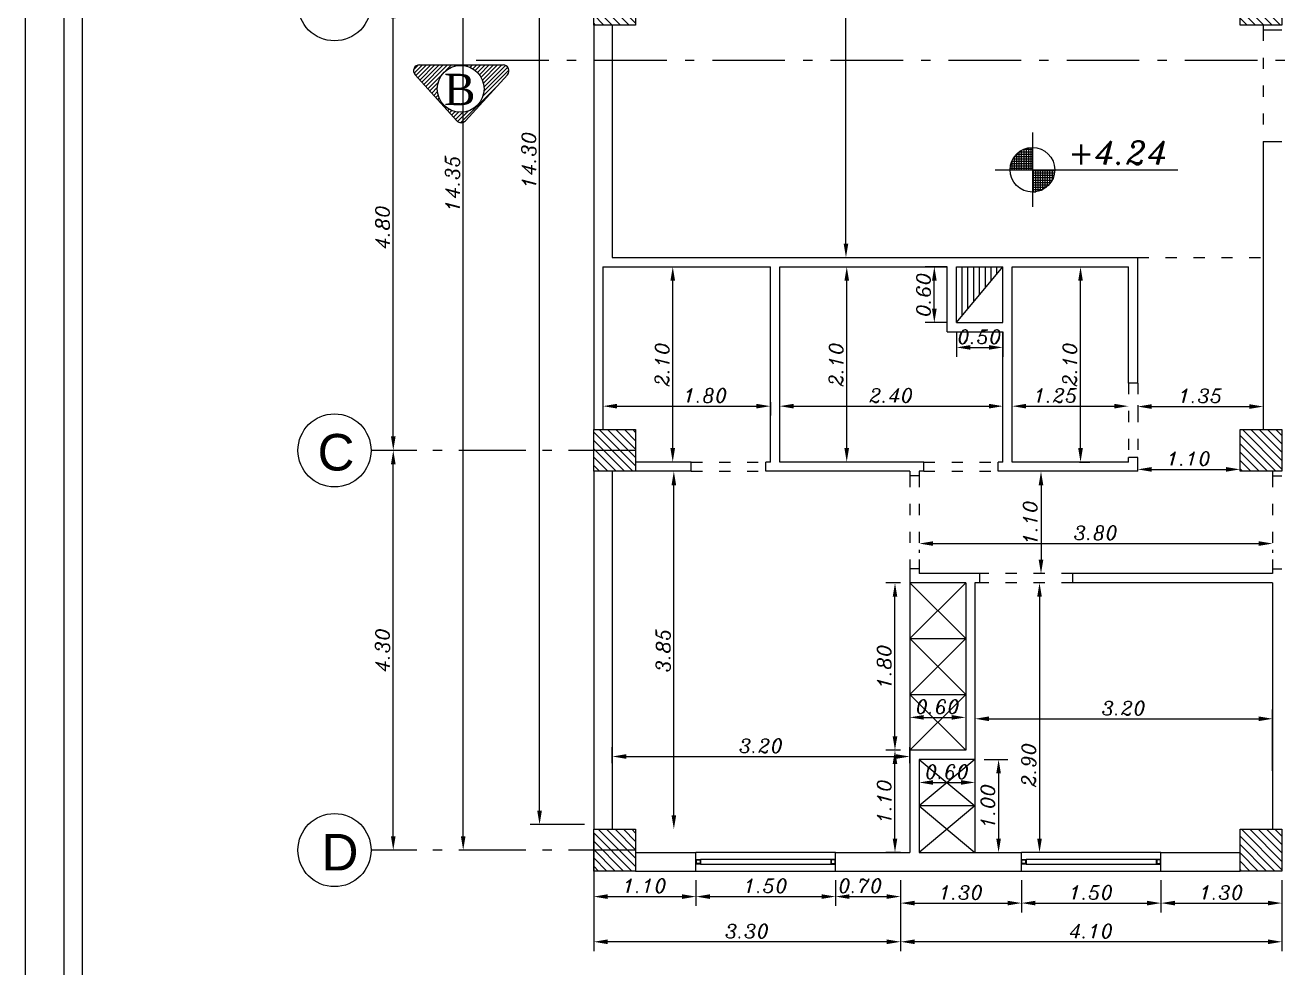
# Model space of a CAD drawing. Header units: millimetres. Extents: x 577 to 2337, y 236 to 943.
# Drawn here: x 1841.97 to 1855.49, y 384.85 to 394.99 of the extents above; entities that cross this region are included whole.
import ezdxf

# ---------------------------------------------------------------- set-up
doc = ezdxf.new("R2010")
doc.units = ezdxf.units.MM
doc.header["$LTSCALE"] = 0.01
doc.linetypes.add('ACAD_ISO03W100', pattern=[30, 12, -18])
doc.linetypes.add('ACAD_ISO10W100', pattern=[18, 12, -3, 0, -3])
for name, color, linetype in [('00-Arm', 7, 'Continuous'), ('01-Plan', 1, 'Continuous'), ('03-Ax', 4, 'Continuous'), ('05-Dim', 5, 'Continuous'), ('09-Sect', 1, 'Continuous'), ('10-coulm', 7, 'Continuous')]:
    doc.layers.add(name, color=color, linetype=linetype)
doc.styles.add('2', font='BHoma.ttf')
doc.styles.get("Standard").update_dxf_attribs({"font": 'italic.shx'})
doc.dimstyles.new('ISO-25', dxfattribs={"dimtxt": 0.15, "dimasz": 0.15, "dimexe": 0.1, "dimexo": 0.1, "dimgap": 0.04, "dimtad": 1, "dimzin": 1, "dimdsep": 46, "dimtxsty": 'Standard', "dimcen": 0.3, "dimadec": 0, "dimazin": 0, "dimtfac": 1, "dimtmove": 0, "dimatfit": 3, "dimfxl": 1, "dimarcsym": 0})

# ---------------------------------------------------------------- blocks, each defined once
blk = doc.blocks.new('co2')
at = {"layer": '10-coulm'}
h = blk.add_hatch(dxfattribs=at)
h.set_pattern_fill('ANSI31', color=5, scale=0.02, style=0)
h.set_pattern_definition([(45, (-770.14033, -706.21029), (-0.0449012806, 0.0449012806), [])])
h.paths.add_polyline_path([(0, 0), (0.45, 0), (0.45, 0.45), (0, 0.45)])
at = {"layer": '10-coulm', "color": 7}
blk.add_lwpolyline([(0, 0), (0.45, 0), (0.45, 0.45), (0, 0.45)], close=True, dxfattribs=at)
blk = doc.blocks.new('*D345')
at = {"layer": '03-Ax', "color": 0, "lineweight": -2, "transparency": 16777216}
for p, q in [((1846.187, 390.415), (1845.832, 390.415)), ((1845.932, 386.265), (1845.932, 390.265)), ((1846.187, 386.115), (1845.832, 386.115))]:
    blk.add_line(p, q, dxfattribs=at)
at = {"layer": '03-Ax', "color": 0, "transparency": 16777216}
for points in [[(1845.907, 390.265), (1845.957, 390.265), (1845.932, 390.415)], [(1845.907, 386.265), (1845.957, 386.265), (1845.932, 386.115)]]:
    blk.add_solid(points, dxfattribs=at)
at = {"layer": 'Defpoints', "color": 0, "transparency": 16777216}
for p in [(1845.932, 390.415), (1846.287, 390.415), (1846.287, 386.115)]:
    blk.add_point(p, dxfattribs=at)
at = {"layer": '03-Ax', "color": 0, "transparency": 16777216, "insert": (1845.817, 388.265), "char_height": 0.15, "attachment_point": 5, "rotation": 90}
blk.add_mtext('4.30', dxfattribs=at)
blk = doc.blocks.new('*D346')
at = {"layer": '03-Ax', "color": 0, "lineweight": -2, "transparency": 16777216}
for p, q in [((1846.187, 395.215), (1845.832, 395.215)), ((1845.932, 390.565), (1845.932, 395.065)), ((1846.187, 390.415), (1845.832, 390.415))]:
    blk.add_line(p, q, dxfattribs=at)
at = {"layer": '03-Ax', "color": 0, "transparency": 16777216}
for points in [[(1845.907, 395.065), (1845.957, 395.065), (1845.932, 395.215)], [(1845.907, 390.565), (1845.957, 390.565), (1845.932, 390.415)]]:
    blk.add_solid(points, dxfattribs=at)
at = {"layer": 'Defpoints', "color": 0, "transparency": 16777216}
for p in [(1845.932, 395.215), (1846.287, 395.215), (1846.287, 390.415)]:
    blk.add_point(p, dxfattribs=at)
at = {"layer": '03-Ax', "color": 0, "transparency": 16777216, "insert": (1845.817, 392.815), "char_height": 0.15, "attachment_point": 5, "rotation": 90}
blk.add_mtext('4.80', dxfattribs=at)
blk = doc.blocks.new('*D350')
at = {"layer": '05-Dim', "color": 0, "lineweight": -2, "transparency": 16777216}
for p, q in [((1848.287, 387.049), (1848.287, 387.222)), ((1851.487, 387.049), (1851.487, 387.222)), ((1848.437, 387.122), (1851.337, 387.122))]:
    blk.add_line(p, q, dxfattribs=at)
at = {"layer": '05-Dim', "color": 0, "transparency": 16777216}
for points in [[(1848.437, 387.147), (1848.437, 387.097), (1848.287, 387.122)], [(1851.337, 387.147), (1851.337, 387.097), (1851.487, 387.122)]]:
    blk.add_solid(points, dxfattribs=at)
at = {"layer": 'Defpoints', "color": 0, "transparency": 16777216}
for p in [(1851.487, 387.122), (1848.287, 386.949), (1851.487, 386.949)]:
    blk.add_point(p, dxfattribs=at)
at = {"layer": '05-Dim', "color": 0, "transparency": 16777216, "insert": (1849.887, 387.237), "char_height": 0.15, "attachment_point": 5}
blk.add_mtext('3.20', dxfattribs=at)
blk = doc.blocks.new('*D351')
at = {"layer": '05-Dim', "color": 0, "lineweight": -2, "transparency": 16777216}
for p, q in [((1852.187, 387.184), (1852.187, 386.743)), ((1851.587, 386.843), (1851.587, 386.743)), ((1851.737, 386.843), (1852.037, 386.843))]:
    blk.add_line(p, q, dxfattribs=at)
at = {"layer": '05-Dim', "color": 0, "transparency": 16777216}
for points in [[(1851.737, 386.868), (1851.737, 386.818), (1851.587, 386.843)], [(1852.037, 386.868), (1852.037, 386.818), (1852.187, 386.843)]]:
    blk.add_solid(points, dxfattribs=at)
at = {"layer": 'Defpoints', "color": 0, "transparency": 16777216}
for p in [(1852.187, 387.284), (1851.587, 386.943), (1852.187, 386.843)]:
    blk.add_point(p, dxfattribs=at)
at = {"layer": '05-Dim', "color": 0, "transparency": 16777216, "insert": (1851.887, 386.958), "char_height": 0.15, "attachment_point": 5}
blk.add_mtext('0.60', dxfattribs=at)
blk = doc.blocks.new('*D352')
at = {"layer": '05-Dim', "color": 0, "lineweight": -2, "transparency": 16777216}
for p, q in [((1855.387, 386.968), (1855.387, 387.628)), ((1852.337, 387.528), (1855.237, 387.528))]:
    blk.add_line(p, q, dxfattribs=at)
at = {"layer": '05-Dim', "color": 0, "transparency": 16777216}
for points in [[(1852.337, 387.553), (1852.337, 387.503), (1852.187, 387.528)], [(1855.237, 387.553), (1855.237, 387.503), (1855.387, 387.528)]]:
    blk.add_solid(points, dxfattribs=at)
at = {"layer": 'Defpoints', "color": 0, "transparency": 16777216}
for p in [(1852.187, 387.528), (1855.387, 387.528), (1855.387, 386.868)]:
    blk.add_point(p, dxfattribs=at)
at = {"layer": '05-Dim', "color": 0, "transparency": 16777216, "insert": (1853.787, 387.643), "char_height": 0.15, "attachment_point": 5}
blk.add_mtext('3.20', dxfattribs=at)
blk = doc.blocks.new('*D355')
at = {"layer": '05-Dim', "color": 0, "lineweight": -2, "transparency": 16777216}
blk.add_line((1848.949, 386.49), (1848.949, 390.04), dxfattribs=at)
at = {"layer": '05-Dim', "color": 0, "transparency": 16777216}
for points in [[(1848.924, 390.04), (1848.974, 390.04), (1848.949, 390.19)], [(1848.924, 386.49), (1848.974, 386.49), (1848.949, 386.34)]]:
    blk.add_solid(points, dxfattribs=at)
at = {"layer": 'Defpoints', "color": 0, "transparency": 16777216}
for p in [(1848.949, 390.19), (1848.949, 390.19), (1848.949, 386.34)]:
    blk.add_point(p, dxfattribs=at)
at = {"layer": '05-Dim', "color": 0, "transparency": 16777216, "insert": (1848.834, 388.265), "char_height": 0.15, "attachment_point": 5, "rotation": 90}
blk.add_mtext('3.85', dxfattribs=at)
blk = doc.blocks.new('*D356')
at = {"layer": '05-Dim', "color": 0, "lineweight": -2, "transparency": 16777216}
blk.add_line((1848.937, 390.44), (1848.937, 392.24), dxfattribs=at)
at = {"layer": '05-Dim', "color": 0, "transparency": 16777216}
for points in [[(1848.912, 392.24), (1848.962, 392.24), (1848.937, 392.39)], [(1848.912, 390.44), (1848.962, 390.44), (1848.937, 390.29)]]:
    blk.add_solid(points, dxfattribs=at)
at = {"layer": 'Defpoints', "color": 0, "transparency": 16777216}
for p in [(1848.937, 392.39), (1848.937, 392.39), (1848.937, 390.29)]:
    blk.add_point(p, dxfattribs=at)
at = {"layer": '05-Dim', "color": 0, "transparency": 16777216, "insert": (1848.822, 391.34), "char_height": 0.15, "attachment_point": 5, "rotation": 90}
blk.add_mtext('2.10', dxfattribs=at)
blk = doc.blocks.new('*D357')
at = {"layer": '05-Dim', "color": 0, "lineweight": -2, "transparency": 16777216}
for p, q in [((1848.187, 390.935), (1848.187, 390.791)), ((1848.337, 390.891), (1849.837, 390.891)), ((1849.987, 390.935), (1849.987, 390.791))]:
    blk.add_line(p, q, dxfattribs=at)
at = {"layer": '05-Dim', "color": 0, "transparency": 16777216}
for points in [[(1848.337, 390.916), (1848.337, 390.866), (1848.187, 390.891)], [(1849.837, 390.916), (1849.837, 390.866), (1849.987, 390.891)]]:
    blk.add_solid(points, dxfattribs=at)
at = {"layer": 'Defpoints', "color": 0, "transparency": 16777216}
for p in [(1848.187, 391.035), (1849.987, 391.035), (1849.987, 390.891)]:
    blk.add_point(p, dxfattribs=at)
at = {"layer": '05-Dim', "color": 0, "transparency": 16777216, "insert": (1849.289, 391.006), "char_height": 0.15, "attachment_point": 5}
blk.add_mtext('1.80', dxfattribs=at)
blk = doc.blocks.new('*D358')
at = {"layer": '05-Dim', "color": 0, "lineweight": -2, "transparency": 16777216}
blk.add_line((1850.237, 390.891), (1852.337, 390.891), dxfattribs=at)
at = {"layer": '05-Dim', "color": 0, "transparency": 16777216}
for points in [[(1850.237, 390.916), (1850.237, 390.866), (1850.087, 390.891)], [(1852.337, 390.916), (1852.337, 390.866), (1852.487, 390.891)]]:
    blk.add_solid(points, dxfattribs=at)
at = {"layer": 'Defpoints', "color": 0, "transparency": 16777216}
for p in [(1850.087, 390.891), (1852.487, 390.891), (1852.487, 390.891)]:
    blk.add_point(p, dxfattribs=at)
at = {"layer": '05-Dim', "color": 0, "transparency": 16777216, "insert": (1851.287, 391.006), "char_height": 0.15, "attachment_point": 5}
blk.add_mtext('2.40', dxfattribs=at)
blk = doc.blocks.new('*D359')
at = {"layer": '05-Dim', "color": 0, "lineweight": -2, "transparency": 16777216}
blk.add_line((1852.737, 390.891), (1853.687, 390.891), dxfattribs=at)
at = {"layer": '05-Dim', "color": 0, "transparency": 16777216}
for points in [[(1852.737, 390.916), (1852.737, 390.866), (1852.587, 390.891)], [(1853.687, 390.916), (1853.687, 390.866), (1853.837, 390.891)]]:
    blk.add_solid(points, dxfattribs=at)
at = {"layer": 'Defpoints', "color": 0, "transparency": 16777216}
for p in [(1852.587, 390.891), (1853.837, 390.891), (1853.837, 390.891)]:
    blk.add_point(p, dxfattribs=at)
at = {"layer": '05-Dim', "color": 0, "transparency": 16777216, "insert": (1853.055, 391.006), "char_height": 0.15, "attachment_point": 5}
blk.add_mtext('1.25', dxfattribs=at)
blk = doc.blocks.new('*D360')
at = {"layer": '05-Dim', "color": 0, "lineweight": -2, "transparency": 16777216}
blk.add_line((1850.808, 390.44), (1850.808, 392.24), dxfattribs=at)
at = {"layer": '05-Dim', "color": 0, "transparency": 16777216}
for points in [[(1850.783, 392.24), (1850.833, 392.24), (1850.808, 392.39)], [(1850.783, 390.44), (1850.833, 390.44), (1850.808, 390.29)]]:
    blk.add_solid(points, dxfattribs=at)
at = {"layer": 'Defpoints', "color": 0, "transparency": 16777216}
for p in [(1850.808, 392.39), (1850.808, 392.39), (1850.808, 390.29)]:
    blk.add_point(p, dxfattribs=at)
at = {"layer": '05-Dim', "color": 0, "transparency": 16777216, "insert": (1850.693, 391.34), "char_height": 0.15, "attachment_point": 5, "rotation": 90}
blk.add_mtext('2.10', dxfattribs=at)
blk = doc.blocks.new('*D361')
at = {"layer": '05-Dim', "color": 0, "lineweight": -2, "transparency": 16777216}
for p, q in [((1853.312, 392.39), (1853.422, 392.39)), ((1853.322, 390.44), (1853.322, 392.24)), ((1853.312, 390.29), (1853.422, 390.29))]:
    blk.add_line(p, q, dxfattribs=at)
at = {"layer": '05-Dim', "color": 0, "transparency": 16777216}
for points in [[(1853.297, 392.24), (1853.347, 392.24), (1853.322, 392.39)], [(1853.297, 390.44), (1853.347, 390.44), (1853.322, 390.29)]]:
    blk.add_solid(points, dxfattribs=at)
at = {"layer": 'Defpoints', "color": 0, "transparency": 16777216}
for p in [(1853.212, 392.39), (1853.322, 392.39), (1853.212, 390.29)]:
    blk.add_point(p, dxfattribs=at)
at = {"layer": '05-Dim', "color": 0, "transparency": 16777216, "insert": (1853.207, 391.34), "char_height": 0.15, "attachment_point": 5, "rotation": 90}
blk.add_mtext('2.10', dxfattribs=at)
blk = doc.blocks.new('*D348')
at = {"layer": '05-Dim', "color": 0, "lineweight": -2, "transparency": 16777216}
blk.add_line((1852.897, 390.04), (1852.897, 389.24), dxfattribs=at)
at = {"layer": '05-Dim', "color": 0, "transparency": 16777216}
for points in [[(1852.872, 390.04), (1852.922, 390.04), (1852.897, 390.19)], [(1852.872, 389.24), (1852.922, 389.24), (1852.897, 389.09)]]:
    blk.add_solid(points, dxfattribs=at)
at = {"layer": 'Defpoints', "color": 0, "transparency": 16777216}
for p in [(1852.897, 390.19), (1852.897, 389.09), (1852.897, 389.09)]:
    blk.add_point(p, dxfattribs=at)
at = {"layer": '05-Dim', "color": 0, "transparency": 16777216, "insert": (1852.782, 389.64), "char_height": 0.15, "attachment_point": 5, "rotation": 90}
blk.add_mtext('1.10', dxfattribs=at)
blk = doc.blocks.new('*D362')
at = {"layer": '05-Dim', "color": 0, "lineweight": -2, "transparency": 16777216}
blk.add_line((1852.881, 388.84), (1852.881, 386.24), dxfattribs=at)
at = {"layer": '05-Dim', "color": 0, "transparency": 16777216}
for points in [[(1852.856, 388.84), (1852.906, 388.84), (1852.881, 388.99)], [(1852.856, 386.24), (1852.906, 386.24), (1852.881, 386.09)]]:
    blk.add_solid(points, dxfattribs=at)
at = {"layer": 'Defpoints', "color": 0, "transparency": 16777216}
for p in [(1852.881, 388.99), (1852.881, 386.09), (1852.881, 386.09)]:
    blk.add_point(p, dxfattribs=at)
at = {"layer": '05-Dim', "color": 0, "transparency": 16777216, "insert": (1852.766, 387.032), "char_height": 0.15, "attachment_point": 5, "rotation": 90}
blk.add_mtext('2.90', dxfattribs=at)
blk = doc.blocks.new('*D363')
at = {"layer": '05-Dim', "color": 0, "lineweight": -2, "transparency": 16777216}
blk.add_line((1854.087, 390.211), (1854.887, 390.211), dxfattribs=at)
at = {"layer": '05-Dim', "color": 0, "transparency": 16777216}
for points in [[(1854.087, 390.236), (1854.087, 390.186), (1853.937, 390.211)], [(1854.887, 390.236), (1854.887, 390.186), (1855.037, 390.211)]]:
    blk.add_solid(points, dxfattribs=at)
at = {"layer": 'Defpoints', "color": 0, "transparency": 16777216}
for p in [(1853.937, 390.211), (1855.037, 390.211), (1855.037, 390.211)]:
    blk.add_point(p, dxfattribs=at)
at = {"layer": '05-Dim', "color": 0, "transparency": 16777216, "insert": (1854.487, 390.326), "char_height": 0.15, "attachment_point": 5}
blk.add_mtext('1.10', dxfattribs=at)
blk = doc.blocks.new('*D364')
at = {"layer": '05-Dim', "color": 0, "lineweight": -2, "transparency": 16777216}
blk.add_line((1850.8, 392.64), (1850.8, 400.34), dxfattribs=at)
at = {"layer": '05-Dim', "color": 0, "transparency": 16777216}
for points in [[(1850.775, 400.34), (1850.825, 400.34), (1850.8, 400.49)], [(1850.775, 392.64), (1850.825, 392.64), (1850.8, 392.49)]]:
    blk.add_solid(points, dxfattribs=at)
at = {"layer": 'Defpoints', "color": 0, "transparency": 16777216}
for p in [(1850.8, 400.49), (1850.8, 400.49), (1850.8, 392.49)]:
    blk.add_point(p, dxfattribs=at)
at = {"layer": '05-Dim', "color": 0, "transparency": 16777216, "insert": (1850.685, 396.49), "char_height": 0.15, "attachment_point": 5, "rotation": 90}
blk.add_mtext('8.00', dxfattribs=at)
blk = doc.blocks.new('*D409')
at = {"layer": '05-Dim', "color": 0, "lineweight": -2, "transparency": 16777216}
for p, q in [((1847.987, 400.69), (1847.405, 400.69)), ((1847.505, 386.54), (1847.505, 400.54)), ((1847.987, 386.39), (1847.405, 386.39))]:
    blk.add_line(p, q, dxfattribs=at)
at = {"layer": '05-Dim', "color": 0, "transparency": 16777216}
for points in [[(1847.48, 400.54), (1847.53, 400.54), (1847.505, 400.69)], [(1847.48, 386.54), (1847.53, 386.54), (1847.505, 386.39)]]:
    blk.add_solid(points, dxfattribs=at)
at = {"layer": 'Defpoints', "color": 0, "transparency": 16777216}
for p in [(1847.505, 400.69), (1848.087, 400.69), (1848.087, 386.39)]:
    blk.add_point(p, dxfattribs=at)
at = {"layer": '05-Dim', "color": 0, "transparency": 16777216, "insert": (1847.39, 393.54), "char_height": 0.15, "attachment_point": 5, "rotation": 90}
blk.add_mtext('14.30', dxfattribs=at)
blk = doc.blocks.new('*D411')
at = {"layer": '05-Dim', "color": 0, "lineweight": -2, "transparency": 16777216}
for p, q in [((1851.387, 385.79), (1851.387, 385.029)), ((1855.487, 385.79), (1855.487, 385.029)), ((1855.337, 385.129), (1851.537, 385.129))]:
    blk.add_line(p, q, dxfattribs=at)
at = {"layer": '05-Dim', "color": 0, "transparency": 16777216}
for points in [[(1851.537, 385.154), (1851.537, 385.104), (1851.387, 385.129)], [(1855.337, 385.154), (1855.337, 385.104), (1855.487, 385.129)]]:
    blk.add_solid(points, dxfattribs=at)
at = {"layer": 'Defpoints', "color": 0, "transparency": 16777216}
for p in [(1851.387, 385.89), (1855.487, 385.89), (1851.387, 385.129)]:
    blk.add_point(p, dxfattribs=at)
at = {"layer": '05-Dim', "color": 0, "transparency": 16777216, "insert": (1853.437, 385.244), "char_height": 0.15, "attachment_point": 5}
blk.add_mtext('4.10', dxfattribs=at)
blk = doc.blocks.new('*D412')
at = {"layer": '05-Dim', "color": 0, "lineweight": -2, "transparency": 16777216}
for p, q in [((1848.087, 386.29), (1848.087, 385.029)), ((1851.387, 385.79), (1851.387, 385.029)), ((1851.237, 385.129), (1848.237, 385.129))]:
    blk.add_line(p, q, dxfattribs=at)
at = {"layer": '05-Dim', "color": 0, "transparency": 16777216}
for points in [[(1848.237, 385.154), (1848.237, 385.104), (1848.087, 385.129)], [(1851.237, 385.154), (1851.237, 385.104), (1851.387, 385.129)]]:
    blk.add_solid(points, dxfattribs=at)
at = {"layer": 'Defpoints', "color": 0, "transparency": 16777216}
for p in [(1848.087, 386.39), (1851.387, 385.89), (1848.087, 385.129)]:
    blk.add_point(p, dxfattribs=at)
at = {"layer": '05-Dim', "color": 0, "transparency": 16777216, "insert": (1849.737, 385.244), "char_height": 0.15, "attachment_point": 5}
blk.add_mtext('3.30', dxfattribs=at)
blk = doc.blocks.new('*D416')
at = {"layer": '05-Dim', "color": 0, "lineweight": -2, "transparency": 16777216}
for p, q in [((1848.087, 385.79), (1848.087, 385.515)), ((1849.187, 385.79), (1849.187, 385.515)), ((1848.237, 385.615), (1849.037, 385.615))]:
    blk.add_line(p, q, dxfattribs=at)
at = {"layer": '05-Dim', "color": 0, "transparency": 16777216}
for points in [[(1848.237, 385.64), (1848.237, 385.59), (1848.087, 385.615)], [(1849.037, 385.64), (1849.037, 385.59), (1849.187, 385.615)]]:
    blk.add_solid(points, dxfattribs=at)
at = {"layer": 'Defpoints', "color": 0, "transparency": 16777216}
for p in [(1848.087, 385.89), (1849.187, 385.89), (1849.187, 385.615)]:
    blk.add_point(p, dxfattribs=at)
at = {"layer": '05-Dim', "color": 0, "transparency": 16777216, "insert": (1848.637, 385.73), "char_height": 0.15, "attachment_point": 5}
blk.add_mtext('1.10', dxfattribs=at)
blk = doc.blocks.new('*D417')
at = {"layer": '05-Dim', "color": 0, "lineweight": -2, "transparency": 16777216}
for p, q in [((1849.187, 385.79), (1849.187, 385.515)), ((1850.687, 385.79), (1850.687, 385.515)), ((1849.337, 385.615), (1850.537, 385.615))]:
    blk.add_line(p, q, dxfattribs=at)
at = {"layer": '05-Dim', "color": 0, "transparency": 16777216}
for points in [[(1849.337, 385.64), (1849.337, 385.59), (1849.187, 385.615)], [(1850.537, 385.64), (1850.537, 385.59), (1850.687, 385.615)]]:
    blk.add_solid(points, dxfattribs=at)
at = {"layer": 'Defpoints', "color": 0, "transparency": 16777216}
for p in [(1849.187, 385.89), (1850.687, 385.89), (1850.687, 385.615)]:
    blk.add_point(p, dxfattribs=at)
at = {"layer": '05-Dim', "color": 0, "transparency": 16777216, "insert": (1849.937, 385.73), "char_height": 0.15, "attachment_point": 5}
blk.add_mtext('1.50', dxfattribs=at)
blk = doc.blocks.new('*D418')
at = {"layer": '05-Dim', "color": 0, "lineweight": -2, "transparency": 16777216}
for p, q in [((1850.687, 385.79), (1850.687, 385.515)), ((1851.387, 385.79), (1851.387, 385.515)), ((1850.837, 385.615), (1851.237, 385.615))]:
    blk.add_line(p, q, dxfattribs=at)
at = {"layer": '05-Dim', "color": 0, "transparency": 16777216}
for points in [[(1850.837, 385.64), (1850.837, 385.59), (1850.687, 385.615)], [(1851.237, 385.64), (1851.237, 385.59), (1851.387, 385.615)]]:
    blk.add_solid(points, dxfattribs=at)
at = {"layer": 'Defpoints', "color": 0, "transparency": 16777216}
for p in [(1850.687, 385.89), (1851.387, 385.89), (1851.387, 385.615)]:
    blk.add_point(p, dxfattribs=at)
at = {"layer": '05-Dim', "color": 0, "transparency": 16777216, "insert": (1850.955, 385.73), "char_height": 0.15, "attachment_point": 5}
blk.add_mtext('0.70', dxfattribs=at)
blk = doc.blocks.new('*D419')
at = {"layer": '05-Dim', "color": 0, "lineweight": -2, "transparency": 16777216}
for p, q in [((1851.387, 385.79), (1851.387, 385.445)), ((1852.687, 385.79), (1852.687, 385.445)), ((1851.537, 385.545), (1852.537, 385.545))]:
    blk.add_line(p, q, dxfattribs=at)
at = {"layer": '05-Dim', "color": 0, "transparency": 16777216}
for points in [[(1851.537, 385.57), (1851.537, 385.52), (1851.387, 385.545)], [(1852.537, 385.57), (1852.537, 385.52), (1852.687, 385.545)]]:
    blk.add_solid(points, dxfattribs=at)
at = {"layer": 'Defpoints', "color": 0, "transparency": 16777216}
for p in [(1851.387, 385.89), (1852.687, 385.89), (1852.687, 385.545)]:
    blk.add_point(p, dxfattribs=at)
at = {"layer": '05-Dim', "color": 0, "transparency": 16777216, "insert": (1852.037, 385.66), "char_height": 0.15, "attachment_point": 5}
blk.add_mtext('1.30', dxfattribs=at)
blk = doc.blocks.new('*D420')
at = {"layer": '05-Dim', "color": 0, "lineweight": -2, "transparency": 16777216}
for p, q in [((1852.687, 385.79), (1852.687, 385.445)), ((1854.187, 385.79), (1854.187, 385.445)), ((1852.837, 385.545), (1854.037, 385.545))]:
    blk.add_line(p, q, dxfattribs=at)
at = {"layer": '05-Dim', "color": 0, "transparency": 16777216}
for points in [[(1852.837, 385.57), (1852.837, 385.52), (1852.687, 385.545)], [(1854.037, 385.57), (1854.037, 385.52), (1854.187, 385.545)]]:
    blk.add_solid(points, dxfattribs=at)
at = {"layer": 'Defpoints', "color": 0, "transparency": 16777216}
for p in [(1852.687, 385.89), (1854.187, 385.89), (1854.187, 385.545)]:
    blk.add_point(p, dxfattribs=at)
at = {"layer": '05-Dim', "color": 0, "transparency": 16777216, "insert": (1853.437, 385.66), "char_height": 0.15, "attachment_point": 5}
blk.add_mtext('1.50', dxfattribs=at)
blk = doc.blocks.new('*D421')
at = {"layer": '05-Dim', "color": 0, "lineweight": -2, "transparency": 16777216}
for p, q in [((1854.187, 385.79), (1854.187, 385.445)), ((1855.487, 385.79), (1855.487, 385.445)), ((1854.337, 385.545), (1855.337, 385.545))]:
    blk.add_line(p, q, dxfattribs=at)
at = {"layer": '05-Dim', "color": 0, "transparency": 16777216}
for points in [[(1854.337, 385.57), (1854.337, 385.52), (1854.187, 385.545)], [(1855.337, 385.57), (1855.337, 385.52), (1855.487, 385.545)]]:
    blk.add_solid(points, dxfattribs=at)
at = {"layer": 'Defpoints', "color": 0, "transparency": 16777216}
for p in [(1854.187, 385.89), (1855.487, 385.89), (1855.487, 385.545)]:
    blk.add_point(p, dxfattribs=at)
at = {"layer": '05-Dim', "color": 0, "transparency": 16777216, "insert": (1854.837, 385.66), "char_height": 0.15, "attachment_point": 5}
blk.add_mtext('1.30', dxfattribs=at)
blk = doc.blocks.new('*D422')
at = {"layer": '05-Dim', "color": 0, "lineweight": -2, "transparency": 16777216}
for p, q in [((1853.937, 390.901), (1853.937, 390.787)), ((1854.087, 390.887), (1855.137, 390.887)), ((1855.287, 390.901), (1855.287, 390.787))]:
    blk.add_line(p, q, dxfattribs=at)
at = {"layer": '05-Dim', "color": 0, "transparency": 16777216}
for points in [[(1854.087, 390.912), (1854.087, 390.862), (1853.937, 390.887)], [(1855.137, 390.912), (1855.137, 390.862), (1855.287, 390.887)]]:
    blk.add_solid(points, dxfattribs=at)
at = {"layer": 'Defpoints', "color": 0, "transparency": 16777216}
for p in [(1853.937, 391.001), (1855.287, 391.001), (1855.287, 390.887)]:
    blk.add_point(p, dxfattribs=at)
at = {"layer": '05-Dim', "color": 0, "transparency": 16777216, "insert": (1854.612, 391.002), "char_height": 0.15, "attachment_point": 5}
blk.add_mtext('1.35', dxfattribs=at)
blk = doc.blocks.new('*D429')
at = {"layer": '05-Dim', "color": 0, "lineweight": -2, "transparency": 16777216}
for p, q in [((1851.587, 389.346), (1851.587, 389.313)), ((1851.737, 389.413), (1855.237, 389.413)), ((1855.387, 389.346), (1855.387, 389.313))]:
    blk.add_line(p, q, dxfattribs=at)
at = {"layer": '05-Dim', "color": 0, "transparency": 16777216}
for points in [[(1851.737, 389.438), (1851.737, 389.388), (1851.587, 389.413)], [(1855.237, 389.438), (1855.237, 389.388), (1855.387, 389.413)]]:
    blk.add_solid(points, dxfattribs=at)
at = {"layer": 'Defpoints', "color": 0, "transparency": 16777216}
for p in [(1851.587, 389.446), (1855.387, 389.446), (1855.387, 389.413)]:
    blk.add_point(p, dxfattribs=at)
at = {"layer": '05-Dim', "color": 0, "transparency": 16777216, "insert": (1853.487, 389.528), "char_height": 0.15, "attachment_point": 5}
blk.add_mtext('3.80', dxfattribs=at)
blk = doc.blocks.new('*D433')
at = {"layer": '05-Dim', "color": 0, "lineweight": -2, "transparency": 16777216}
for p, q in [((1851.887, 392.39), (1851.65, 392.39)), ((1851.75, 391.94), (1851.75, 392.24)), ((1851.887, 391.79), (1851.65, 391.79))]:
    blk.add_line(p, q, dxfattribs=at)
at = {"layer": '05-Dim', "color": 0, "transparency": 16777216}
for points in [[(1851.725, 392.24), (1851.775, 392.24), (1851.75, 392.39)], [(1851.725, 391.94), (1851.775, 391.94), (1851.75, 391.79)]]:
    blk.add_solid(points, dxfattribs=at)
at = {"layer": 'Defpoints', "color": 0, "transparency": 16777216}
for p in [(1851.75, 392.39), (1851.987, 392.39), (1851.987, 391.79)]:
    blk.add_point(p, dxfattribs=at)
at = {"layer": '05-Dim', "color": 0, "transparency": 16777216, "insert": (1851.635, 392.09), "char_height": 0.15, "attachment_point": 5, "rotation": 90}
blk.add_mtext('0.60', dxfattribs=at)
blk = doc.blocks.new('*D434')
at = {"layer": '05-Dim', "color": 0, "lineweight": -2, "transparency": 16777216}
for p, q in [((1851.987, 391.69), (1851.987, 391.423)), ((1852.487, 391.69), (1852.487, 391.423)), ((1852.137, 391.523), (1852.337, 391.523))]:
    blk.add_line(p, q, dxfattribs=at)
at = {"layer": '05-Dim', "color": 0, "transparency": 16777216}
for points in [[(1852.137, 391.548), (1852.137, 391.498), (1851.987, 391.523)], [(1852.337, 391.548), (1852.337, 391.498), (1852.487, 391.523)]]:
    blk.add_solid(points, dxfattribs=at)
at = {"layer": 'Defpoints', "color": 0, "transparency": 16777216}
for p in [(1851.987, 391.79), (1852.487, 391.79), (1852.487, 391.523)]:
    blk.add_point(p, dxfattribs=at)
at = {"layer": '05-Dim', "color": 0, "transparency": 16777216, "insert": (1852.237, 391.638), "char_height": 0.15, "attachment_point": 5}
blk.add_mtext('0.50', dxfattribs=at)
blk = doc.blocks.new('*D435')
at = {"layer": '05-Dim', "color": 0, "lineweight": -2, "transparency": 16777216}
blk.add_line((1851.637, 387.543), (1851.937, 387.543), dxfattribs=at)
at = {"layer": '05-Dim', "color": 0, "transparency": 16777216}
for points in [[(1851.637, 387.568), (1851.637, 387.518), (1851.487, 387.543)], [(1851.937, 387.568), (1851.937, 387.518), (1852.087, 387.543)]]:
    blk.add_solid(points, dxfattribs=at)
at = {"layer": 'Defpoints', "color": 0, "transparency": 16777216}
for p in [(1851.487, 387.543), (1852.087, 387.543), (1852.087, 387.543)]:
    blk.add_point(p, dxfattribs=at)
at = {"layer": '05-Dim', "color": 0, "transparency": 16777216, "insert": (1851.787, 387.658), "char_height": 0.15, "attachment_point": 5}
blk.add_mtext('0.60', dxfattribs=at)
blk = doc.blocks.new('*D436')
at = {"layer": '05-Dim', "color": 0, "lineweight": -2, "transparency": 16777216}
for p, q in [((1851.387, 388.99), (1851.227, 388.99)), ((1851.327, 387.34), (1851.327, 388.84)), ((1851.387, 387.19), (1851.227, 387.19))]:
    blk.add_line(p, q, dxfattribs=at)
at = {"layer": '05-Dim', "color": 0, "transparency": 16777216}
for points in [[(1851.302, 388.84), (1851.352, 388.84), (1851.327, 388.99)], [(1851.302, 387.34), (1851.352, 387.34), (1851.327, 387.19)]]:
    blk.add_solid(points, dxfattribs=at)
at = {"layer": 'Defpoints', "color": 0, "transparency": 16777216}
for p in [(1851.327, 388.99), (1851.487, 388.99), (1851.487, 387.19)]:
    blk.add_point(p, dxfattribs=at)
at = {"layer": '05-Dim', "color": 0, "transparency": 16777216, "insert": (1851.212, 388.09), "char_height": 0.15, "attachment_point": 5, "rotation": 90}
blk.add_mtext('1.80', dxfattribs=at)
blk = doc.blocks.new('*D437')
at = {"layer": '05-Dim', "color": 0, "lineweight": -2, "transparency": 16777216}
for p, q in [((1852.287, 387.09), (1852.541, 387.09)), ((1852.441, 386.94), (1852.441, 386.24)), ((1852.287, 386.09), (1852.541, 386.09))]:
    blk.add_line(p, q, dxfattribs=at)
at = {"layer": '05-Dim', "color": 0, "transparency": 16777216}
for points in [[(1852.416, 386.94), (1852.466, 386.94), (1852.441, 387.09)], [(1852.416, 386.24), (1852.466, 386.24), (1852.441, 386.09)]]:
    blk.add_solid(points, dxfattribs=at)
at = {"layer": 'Defpoints', "color": 0, "transparency": 16777216}
for p in [(1852.187, 387.09), (1852.187, 386.09), (1852.441, 386.09)]:
    blk.add_point(p, dxfattribs=at)
at = {"layer": '05-Dim', "color": 0, "transparency": 16777216, "insert": (1852.326, 386.59), "char_height": 0.15, "attachment_point": 5, "rotation": 90}
blk.add_mtext('1.00', dxfattribs=at)
blk = doc.blocks.new('*D438')
at = {"layer": '05-Dim', "color": 0, "lineweight": -2, "transparency": 16777216}
for p, q in [((1851.387, 387.19), (1851.227, 387.19)), ((1851.327, 386.24), (1851.327, 387.04)), ((1851.387, 386.09), (1851.227, 386.09))]:
    blk.add_line(p, q, dxfattribs=at)
at = {"layer": '05-Dim', "color": 0, "transparency": 16777216}
for points in [[(1851.302, 387.04), (1851.352, 387.04), (1851.327, 387.19)], [(1851.302, 386.24), (1851.352, 386.24), (1851.327, 386.09)]]:
    blk.add_solid(points, dxfattribs=at)
at = {"layer": 'Defpoints', "color": 0, "transparency": 16777216}
for p in [(1851.327, 387.19), (1851.487, 387.19), (1851.487, 386.09)]:
    blk.add_point(p, dxfattribs=at)
at = {"layer": '05-Dim', "color": 0, "transparency": 16777216, "insert": (1851.212, 386.64), "char_height": 0.15, "attachment_point": 5, "rotation": 90}
blk.add_mtext('1.10', dxfattribs=at)
blk = doc.blocks.new('*D552')
at = {"layer": '03-Ax', "color": 0, "lineweight": -2, "transparency": 16777216}
blk.add_line((1846.684, 386.265), (1846.684, 400.315), dxfattribs=at)
at = {"layer": '03-Ax', "color": 0, "transparency": 16777216}
for points in [[(1846.659, 400.315), (1846.709, 400.315), (1846.684, 400.465)], [(1846.659, 386.265), (1846.709, 386.265), (1846.684, 386.115)]]:
    blk.add_solid(points, dxfattribs=at)
at = {"layer": 'Defpoints', "color": 0, "transparency": 16777216}
for p in [(1846.684, 400.465), (1846.684, 400.465), (1846.684, 386.115)]:
    blk.add_point(p, dxfattribs=at)
at = {"layer": '03-Ax', "color": 0, "transparency": 16777216, "insert": (1846.569, 393.29), "char_height": 0.15, "attachment_point": 5, "rotation": 90}
blk.add_mtext('14.35', dxfattribs=at)

msp = doc.modelspace()

# ---------------------------------------------------------------- hatches: boundary and pattern name
at = {"layer": '01-Plan', "transparency": 33554687}
h = msp.add_hatch(dxfattribs=at)
h.set_pattern_fill('ANSI31', color=3, scale=0.5, angle=45)
h.set_pattern_definition([(90, (1455.548774, 212.386045), (-0.0625, 1e-17), [])])
h.paths.add_polyline_path([(1852.487, 392.39), (1851.987, 391.79), (1851.987, 392.39)])
at = {"layer": '05-Dim'}
h = msp.add_hatch(dxfattribs=at)
h.set_pattern_fill('NET', color=3, scale=0.008, style=0)
h.set_pattern_definition([(0, (1228.941087, -198.775535), (0, 0.0254), []), (90, (1228.941087, -198.775535), (-0.0254, 2e-18), [])])
h.paths.add_polyline_path([(1852.805, 393.194), (1852.805, 393.434), (1853.045, 393.434, -0.414214)])
h.paths.add_polyline_path([(1852.805, 393.434), (1852.565, 393.434, -0.414214), (1852.805, 393.674)])
at = {"layer": '09-Sect'}
h = msp.add_hatch(dxfattribs=at)
h.set_pattern_fill('ANSI31', color=8, scale=0.01)
h.set_pattern_definition([(45, (654.237332, -122.355112), (-0.0224506403, 0.0224506403), [])])
h.paths.add_polyline_path([(1846.707, 393.96, -0.443397), (1846.614, 393.961), (1846.166, 394.457, -0.649458), (1846.213, 394.562), (1847.113, 394.562, -0.651534), (1847.16, 394.457)])
h.paths.add_polyline_path([(1846.405, 394.305, 1), (1846.909, 394.305, 1)], flags=16)

# ---------------------------------------------------------------- linework, layer by layer
at = {"layer": '00-Arm'}
for points in [[(1841.974, 406.418), (1841.974, 376.918), (1862.624, 376.918), (1862.624, 406.418)], [(1842.588, 405.434), (1842.588, 377.901), (1862.009, 377.901), (1862.009, 405.434)]]:
    msp.add_lwpolyline(points, close=True, dxfattribs=at)
at = {"layer": '00-Arm', "color": 4}
msp.add_lwpolyline([(1842.391, 405.631), (1842.391, 377.704), (1862.206, 377.704), (1862.206, 405.631)], close=True, dxfattribs=at)
at = {"layer": '01-Plan'}
for p, q in [((1848.087, 394.99), (1848.087, 390.64)), ((1848.287, 394.99), (1848.287, 392.49)), ((1855.287, 394.99), (1855.287, 394.94)), ((1855.287, 394.94), (1855.487, 394.94)), ((1855.287, 393.74), (1855.287, 390.64)), ((1855.287, 393.74), (1855.487, 393.74)), ((1848.287, 392.49), (1853.937, 392.49)), ((1853.937, 391.14), (1853.937, 392.49)), ((1848.187, 392.39), (1848.187, 390.64)), ((1848.187, 392.39), (1849.987, 392.39)), ((1849.987, 390.29), (1849.987, 392.39)), ((1850.087, 392.39), (1851.887, 392.39)), ((1850.087, 390.29), (1850.087, 392.39)), ((1851.887, 391.69), (1851.887, 392.39)), ((1851.987, 392.39), (1852.487, 392.39)), ((1851.987, 391.79), (1851.987, 392.39)), ((1852.487, 391.79), (1852.487, 392.39)), ((1852.587, 392.39), (1853.837, 392.39)), ((1852.587, 390.29), (1852.587, 392.39)), ((1853.837, 391.14), (1853.837, 392.39)), ((1851.987, 391.79), (1852.487, 391.79)), ((1851.887, 391.69), (1852.487, 391.69)), ((1852.487, 390.29), (1852.487, 391.69)), ((1853.937, 391.14), (1853.837, 391.14)), ((1849.137, 390.29), (1848.537, 390.29)), ((1849.137, 390.19), (1849.137, 390.29)), ((1849.937, 390.19), (1849.937, 390.29)), ((1849.987, 390.29), (1849.937, 390.29)), ((1851.637, 390.29), (1850.087, 390.29)), ((1851.637, 390.19), (1851.637, 390.29)), ((1852.437, 390.19), (1852.437, 390.29)), ((1852.487, 390.29), (1852.437, 390.29)), ((1853.837, 390.29), (1852.587, 390.29)), ((1853.837, 390.29), (1853.837, 390.34)), ((1853.937, 390.34), (1853.837, 390.34)), ((1853.937, 390.19), (1853.937, 390.34)), ((1848.087, 390.19), (1848.087, 386.34)), ((1848.287, 390.19), (1848.287, 386.34)), ((1849.137, 390.19), (1848.537, 390.19)), ((1851.487, 390.19), (1849.937, 390.19)), ((1851.487, 390.19), (1851.487, 390.14)), ((1851.587, 390.14), (1851.487, 390.14)), ((1851.587, 390.19), (1851.587, 390.14)), ((1851.637, 390.19), (1851.587, 390.19)), ((1853.937, 390.19), (1852.437, 390.19)), ((1855.387, 390.19), (1855.387, 390.14)), ((1855.387, 390.14), (1855.487, 390.14)), ((1851.487, 389.14), (1851.487, 388.99)), ((1851.587, 389.14), (1851.487, 389.14)), ((1851.587, 389.14), (1851.587, 389.09)), ((1852.237, 389.09), (1851.587, 389.09)), ((1852.237, 389.09), (1852.237, 388.99)), ((1855.387, 389.09), (1853.237, 389.09)), ((1853.237, 389.09), (1853.237, 388.99)), ((1855.387, 389.14), (1855.387, 389.09)), ((1855.387, 389.14), (1855.487, 389.14)), ((1852.087, 388.99), (1851.487, 388.99)), ((1852.087, 388.99), (1852.087, 387.19)), ((1852.237, 388.99), (1852.187, 388.99)), ((1852.187, 388.99), (1852.187, 387.09)), ((1855.387, 388.99), (1853.237, 388.99)), ((1855.387, 388.99), (1855.387, 386.34)), ((1851.487, 387.19), (1851.487, 386.09)), ((1852.087, 387.19), (1851.487, 387.19)), ((1851.587, 387.09), (1851.587, 386.09)), ((1852.187, 387.09), (1851.587, 387.09)), ((1848.537, 386.09), (1849.187, 386.09)), ((1849.187, 385.89), (1849.187, 386.09)), ((1850.687, 386.09), (1851.487, 386.09)), ((1850.687, 385.89), (1850.687, 386.09)), ((1851.587, 386.09), (1852.687, 386.09)), ((1852.687, 385.89), (1852.687, 386.09)), ((1854.187, 386.09), (1855.037, 386.09)), ((1854.187, 385.89), (1854.187, 386.09)), ((1848.537, 385.89), (1849.187, 385.89)), ((1850.687, 385.89), (1851.387, 385.89)), ((1851.387, 385.89), (1852.687, 385.89)), ((1854.187, 385.89), (1855.037, 385.89))]:
    msp.add_line(p, q, dxfattribs=at)
at = {"layer": '01-Plan', "color": 4, "linetype": 'ACAD_ISO03W100'}
for p, q in [((1855.287, 394.94), (1855.287, 393.74)), ((1853.937, 392.49), (1855.287, 392.49)), ((1853.837, 391.14), (1853.837, 390.34)), ((1853.937, 391.14), (1853.937, 390.34)), ((1849.137, 390.29), (1849.937, 390.29)), ((1851.637, 390.29), (1852.437, 390.29)), ((1849.137, 390.19), (1849.937, 390.19)), ((1851.487, 390.14), (1851.487, 389.14)), ((1851.587, 390.14), (1851.587, 389.14)), ((1851.637, 390.19), (1852.437, 390.19)), ((1855.387, 390.14), (1855.387, 389.14)), ((1853.237, 389.09), (1852.237, 389.09)), ((1853.237, 388.99), (1852.237, 388.99))]:
    msp.add_line(p, q, dxfattribs=at)
at = {"layer": '01-Plan', "color": 3}
for p, q in [((1851.987, 391.79), (1852.487, 392.39)), ((1849.187, 386.015), (1849.237, 386.015)), ((1849.237, 385.965), (1849.187, 385.965)), ((1849.192, 386.01), (1849.232, 386.01)), ((1849.192, 385.97), (1849.192, 386.01)), ((1849.232, 385.97), (1849.192, 385.97)), ((1849.232, 386.01), (1849.232, 385.97)), ((1849.237, 386.015), (1849.237, 385.965)), ((1850.687, 386.015), (1850.637, 386.015)), ((1850.637, 386.015), (1850.637, 385.965)), ((1850.637, 385.965), (1850.687, 385.965)), ((1850.682, 386.01), (1850.642, 386.01)), ((1850.642, 386.01), (1850.642, 385.97)), ((1850.642, 385.97), (1850.682, 385.97)), ((1850.682, 385.97), (1850.682, 386.01)), ((1852.687, 386.015), (1852.737, 386.015)), ((1852.737, 385.965), (1852.687, 385.965)), ((1852.692, 386.01), (1852.732, 386.01)), ((1852.692, 385.97), (1852.692, 386.01)), ((1852.732, 385.97), (1852.692, 385.97)), ((1852.732, 386.01), (1852.732, 385.97)), ((1852.737, 386.015), (1852.737, 385.965)), ((1854.187, 386.015), (1854.137, 386.015)), ((1854.137, 386.015), (1854.137, 385.965)), ((1854.137, 385.965), (1854.187, 385.965)), ((1854.182, 386.01), (1854.142, 386.01)), ((1854.142, 386.01), (1854.142, 385.97)), ((1854.142, 385.97), (1854.182, 385.97)), ((1854.182, 385.97), (1854.182, 386.01))]:
    msp.add_line(p, q, dxfattribs=at)
at = {"layer": '01-Plan', "color": 4}
for p, q in [((1851.487, 388.99), (1851.487, 387.19)), ((1851.487, 388.39), (1852.087, 388.39)), ((1851.487, 387.79), (1852.087, 387.79)), ((1852.187, 387.09), (1852.187, 386.09)), ((1852.187, 386.59), (1851.587, 386.59)), ((1850.687, 386.09), (1849.187, 386.09)), ((1854.187, 386.09), (1852.687, 386.09)), ((1849.187, 385.89), (1850.687, 385.89)), ((1852.687, 385.89), (1854.187, 385.89))]:
    msp.add_line(p, q, dxfattribs=at)
at = {"layer": '01-Plan', "color": 5}
for p, q in [((1852.087, 388.99), (1851.487, 388.39)), ((1851.487, 388.99), (1852.087, 388.39)), ((1851.487, 388.39), (1852.087, 387.79)), ((1852.087, 388.39), (1851.487, 387.79)), ((1851.487, 387.79), (1852.087, 387.19)), ((1852.087, 387.79), (1851.487, 387.19)), ((1852.187, 387.09), (1851.587, 386.59)), ((1851.587, 387.09), (1852.187, 386.59)), ((1851.587, 386.59), (1852.187, 386.09)), ((1852.187, 386.59), (1851.587, 386.09)), ((1850.637, 386.015), (1849.237, 386.015)), ((1849.237, 385.965), (1850.637, 385.965)), ((1854.137, 386.015), (1852.737, 386.015)), ((1852.737, 385.965), (1854.137, 385.965))]:
    msp.add_line(p, q, dxfattribs=at)
at = {"layer": '03-Ax', "linetype": 'ACAD_ISO10W100', "ltscale": 6}
for p, q in [((1848.537, 390.415), (1845.694, 390.415)), ((1848.537, 386.115), (1845.694, 386.115))]:
    msp.add_line(p, q, dxfattribs=at)
at = {"layer": '03-Ax'}
for centre in [(1845.3, 395.215), (1845.3, 390.415), (1845.3, 386.115)]:
    msp.add_circle(centre, 0.393, dxfattribs=at)
at = {"layer": '05-Dim', "color": 3}
for p, q in [((1852.805, 393.834), (1852.805, 393.034)), ((1852.405, 393.434), (1854.367, 393.434))]:
    msp.add_line(p, q, dxfattribs=at)
msp.add_circle((1852.805, 393.434), 0.24, dxfattribs=at)
at = {"layer": '09-Sect', "color": 7, "linetype": 'ACAD_ISO10W100', "ltscale": 6.5}
msp.add_line((1846.824, 394.614), (1861.825, 394.614), dxfattribs=at)
at = {"layer": '09-Sect'}
for p, q in [((1846.166, 394.457), (1846.614, 393.961)), ((1846.213, 394.562), (1847.113, 394.562)), ((1846.707, 393.96), (1847.16, 394.457))]:
    msp.add_line(p, q, dxfattribs=at)
msp.add_circle((1846.657, 394.305), 0.252, dxfattribs=at)
for centre, start, end in [((1846.213, 394.499), 90, 222.0081), ((1847.113, 394.499), 317.6576, 90), ((1846.661, 394.003), 222.0081, 317.6576)]:
    msp.add_arc(centre, 0.063, start, end, dxfattribs=at)

# ---------------------------------------------------------------- block references
at = {"layer": '10-coulm', "xscale": -1, "rotation": 180}
for p in [(1848.087, 395.44), (1855.037, 395.44), (1848.087, 390.64), (1855.037, 390.64), (1848.087, 386.34), (1855.037, 386.34)]:
    msp.add_blockref('co2', p, dxfattribs=at)

# ---------------------------------------------------------------- texts
at = {"layer": '03-Ax', "char_height": 0.39333, "width": 0.68193, "attachment_point": 7}
for s, insert in [('{\\fArial|b0|i0|c0|p34;C}', (1845.118, 390.193)), ('{\\fArial|b0|i0|c0|p34;D}', (1845.161, 385.896))]:
    msp.add_mtext(s, dxfattribs=dict(at, insert=insert))
at = {"layer": '05-Dim', "insert": (1853.19, 393.492), "char_height": 0.25, "width": 2.0432, "attachment_point": 7}
msp.add_mtext('+4.24', dxfattribs=at)
at = {"layer": '09-Sect', "color": 1, "insert": (1846.816, 394.128), "char_height": 0.33728, "width": 0.1828, "attachment_point": 9, "style": '2'}
msp.add_mtext('{\\fTimes New Roman|b0|i0|c0|p18;B}', dxfattribs=at)

# ---------------------------------------------------------------- dimensions: what is measured, and where the dimension line sits
at = {"layer": '03-Ax', "color": 5}
for base, p1, p2, angle, picture, middle in [((1846.684, 400.465), (1846.684, 386.115), (1846.684, 400.465), 90, '*D552', (1846.569, 393.29)), ((1845.932, 395.215), (1846.287, 390.415), (1846.287, 395.215), 270, '*D346', (1845.817, 392.815)), ((1845.932, 390.415), (1846.287, 386.115), (1846.287, 390.415), 270, '*D345', (1845.817, 388.265))]:
    dim = msp.add_linear_dim(base=base, p1=p1, p2=p2, angle=angle, dimstyle='ISO-25', dxfattribs=at)
    dim.commit()
    dim.dimension.update_dxf_attribs({"geometry": picture, "text_midpoint": middle})
at = {"layer": '05-Dim'}
for base, p1, p2, picture, middle in [((1847.505, 400.69), (1848.087, 386.39), (1848.087, 400.69), '*D409', (1847.39, 393.54)), ((1850.8, 400.49), (1850.8, 392.49), (1850.8, 400.49), '*D364', (1850.685, 396.49)), ((1848.937, 392.39), (1848.937, 390.29), (1848.937, 392.39), '*D356', (1848.822, 391.34)), ((1850.808, 392.39), (1850.808, 390.29), (1850.808, 392.39), '*D360', (1850.693, 391.34)), ((1851.75, 392.39), (1851.987, 391.79), (1851.987, 392.39), '*D433', (1851.635, 392.09)), ((1853.322, 392.39), (1853.212, 390.29), (1853.212, 392.39), '*D361', (1853.207, 391.34)), ((1848.949, 390.19), (1848.949, 386.34), (1848.949, 390.19), '*D355', (1848.834, 388.265)), ((1852.897, 389.09), (1852.897, 390.19), (1852.897, 389.09), '*D348', (1852.782, 389.64)), ((1851.327, 388.99), (1851.487, 387.19), (1851.487, 388.99), '*D436', (1851.212, 388.09)), ((1851.327, 387.19), (1851.487, 386.09), (1851.487, 387.19), '*D438', (1851.212, 386.64)), ((1852.441, 386.09), (1852.187, 387.09), (1852.187, 386.09), '*D437', (1852.326, 386.59))]:
    dim = msp.add_linear_dim(base=base, p1=p1, p2=p2, angle=270, dimstyle='ISO-25', dxfattribs=at)
    dim.commit()
    dim.dimension.update_dxf_attribs({"geometry": picture, "text_midpoint": middle})
for base, p1, p2, picture, middle in [((1852.487, 391.523), (1851.987, 391.79), (1852.487, 391.79), '*D434', (1852.237, 391.523)), ((1849.987, 390.891), (1848.187, 391.035), (1849.987, 391.035), '*D357', (1849.289, 390.891)), ((1853.837, 390.891), (1852.587, 390.891), (1853.837, 390.891), '*D359', (1853.055, 390.891)), ((1855.387, 389.413), (1851.587, 389.446), (1855.387, 389.446), '*D429', (1853.487, 389.413)), ((1852.187, 386.843), (1851.587, 386.943), (1852.187, 387.284), '*D351', (1851.887, 386.843)), ((1851.387, 385.615), (1850.687, 385.89), (1851.387, 385.89), '*D418', (1850.955, 385.615))]:
    dim = msp.add_linear_dim(base=base, p1=p1, p2=p2, dimstyle='ISO-25', dxfattribs=at)
    dim.commit()
    dim.dimension.update_dxf_attribs({"geometry": picture, "text_midpoint": middle, "dimtype": 160})
for base, p1, p2, picture, middle in [((1852.487, 390.891), (1850.087, 390.891), (1852.487, 390.891), '*D358', (1851.287, 391.006)), ((1855.287, 390.887), (1853.937, 391.001), (1855.287, 391.001), '*D422', (1854.612, 391.002)), ((1855.037, 390.211), (1853.937, 390.211), (1855.037, 390.211), '*D363', (1854.487, 390.326)), ((1852.087, 387.543), (1851.487, 387.543), (1852.087, 387.543), '*D435', (1851.787, 387.658)), ((1855.387, 387.528), (1852.187, 387.528), (1855.387, 386.868), '*D352', (1853.787, 387.643)), ((1851.487, 387.122), (1848.287, 386.949), (1851.487, 386.949), '*D350', (1849.887, 387.237)), ((1848.087, 385.129), (1851.387, 385.89), (1848.087, 386.39), '*D412', (1849.737, 385.244)), ((1849.187, 385.615), (1848.087, 385.89), (1849.187, 385.89), '*D416', (1848.637, 385.73)), ((1850.687, 385.615), (1849.187, 385.89), (1850.687, 385.89), '*D417', (1849.937, 385.73)), ((1851.387, 385.129), (1855.487, 385.89), (1851.387, 385.89), '*D411', (1853.437, 385.244)), ((1852.687, 385.545), (1851.387, 385.89), (1852.687, 385.89), '*D419', (1852.037, 385.66)), ((1854.187, 385.545), (1852.687, 385.89), (1854.187, 385.89), '*D420', (1853.437, 385.66)), ((1855.487, 385.545), (1854.187, 385.89), (1855.487, 385.89), '*D421', (1854.837, 385.66))]:
    dim = msp.add_linear_dim(base=base, p1=p1, p2=p2, dimstyle='ISO-25', dxfattribs=at)
    dim.commit()
    dim.dimension.update_dxf_attribs({"geometry": picture, "text_midpoint": middle})
dim = msp.add_linear_dim(base=(1852.881, 386.09), p1=(1852.881, 388.99), p2=(1852.881, 386.09), angle=270, dimstyle='ISO-25', dxfattribs=at)
dim.commit()
dim.dimension.update_dxf_attribs({"geometry": '*D362', "text_midpoint": (1852.881, 387.032), "dimtype": 160})

doc.saveas('drawing.dxf')
